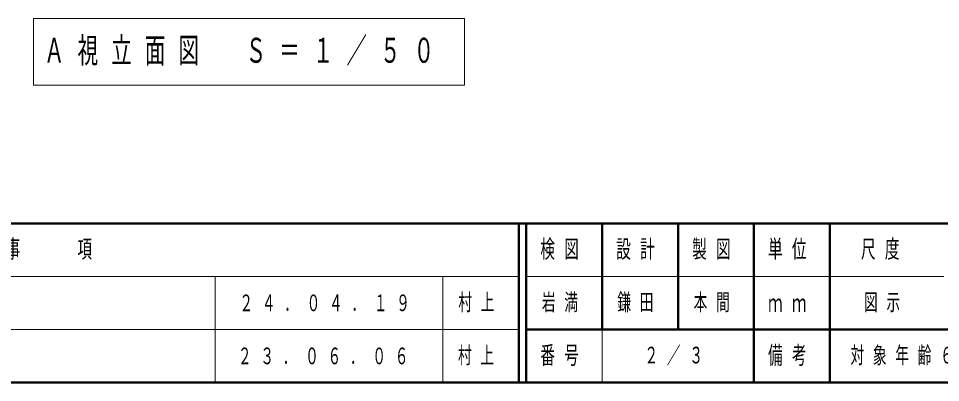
# Model space of a CAD drawing. Units: millimetres on the paper. Extents: x -385 to 0, y -594 to 267.
# Drawn here: x -309.4 to -187.9, y -297 to -248.9 of the extents above; entities that cross this region are included whole.
import ezdxf

# ---------------------------------------------------------------- set-up
doc = ezdxf.new("R2010")
doc.units = ezdxf.units.MM
doc.layers.add('LY_1', color=140, linetype='Continuous', lineweight=50)
doc.styles.add('ＭＳ ゴシック', font='')
doc.styles.get('ＭＳ ゴシック').set_extended_font_data('MS Gothic')

msp = doc.modelspace()

# ---------------------------------------------------------------- linework, layer by layer
at = {"layer": 'LY_1', "color": 7, "lineweight": 13}
for p, q in [((-307.453, -248.949), (-307.453, -257.749)), ((-250.653, -248.949), (-307.453, -248.949)), ((-250.653, -257.749), (-250.653, -248.949)), ((-307.453, -257.749), (-250.653, -257.749)), ((-385, -283), (-243.5, -283)), ((-283.5, -283), (-283.5, -297)), ((-253.5, -283), (-253.5, -297)), ((-242.5, -283), (-187.5, -283)), ((-385, -290), (-243.5, -290)), ((-232.5, -290), (-232.5, -297))]:
    msp.add_line(p, q, dxfattribs=at)
at = {"layer": 'LY_1', "color": 7}
for p, q in [((-385, -276), (0, -276)), ((-385, -297), (0, -297))]:
    msp.add_line(p, q, dxfattribs=at)
at = {"layer": 'LY_1'}
for p, q in [((-243.5, -276), (-243.5, -297)), ((-242.5, -276), (-242.5, -297)), ((-232.5, -276), (-232.5, -290)), ((-222.5, -276), (-222.5, -290)), ((-212.5, -276), (-212.5, -297)), ((-202.5, -276), (-202.5, -290)), ((-242.5, -290), (0, -290)), ((-202.5, -290), (-202.5, -297))]:
    msp.add_line(p, q, dxfattribs=at)

# ---------------------------------------------------------------- texts
at = {"layer": 'LY_1', "color": 7, "style": 'ＭＳ ゴシック'}
for s, insert, char_height, attachment_point in [('\\T1.64;\\W0.6;Ａ視立面図\u3000Ｓ＝１／５０', (-306.053, -253.349), 3.299, 4), ('\\T1.64;\\W0.6;改\u3000\u3000訂\u3000\u3000事\u3000\u3000項', (-314.25, -279.5), 2.346, 5), ('\\T1.64;\\W0.6;検図', (-237.5, -279.5), 2.346, 5), ('\\T1.64;\\W0.6;設計', (-227.5, -279.5), 2.346, 5), ('\\T1.64;\\W0.6;製図', (-217.5, -279.5), 2.346, 5), ('\\T1.64;\\W0.6;単位', (-207.5, -279.5), 2.346, 5), ('\\T1.64;\\W0.6;尺度', (-195.25, -279.5), 2.346, 5), ('\\T1.64;\\W0.6;２４．０４．１９', (-268.5, -286.5), 2.199, 5), ('\\T1.64;\\W0.6;村上', (-248.5, -286.5), 2.199, 5), ('\\T1.64;\\W0.6;岩満', (-237.5, -286.5), 2.199, 5), ('\\T1.64;\\W0.6;鎌田', (-230.5, -286.5), 2.199, 4), ('\\T1.64;\\W0.6;本間', (-217.5, -286.5), 2.199, 5), ('\\T1.64;\\W0.6;図示', (-198, -286.5), 2.199, 4), ('\\T1.64;\\W0.6;ｍｍ', (-207.5, -286.5), 2.346, 5), ('\\T1.64;\\W0.6;２３．０６．０６', (-280.5, -293.5), 2.199, 4), ('\\T1.64;\\W0.6;村上', (-251.5, -293.5), 2.199, 4), ('\\T1.64;\\W0.6;番号', (-237.5, -293.5), 2.346, 5), ('\\T1.64;\\W0.6;２／３', (-222.5, -293.5), 2.199, 5), ('\\T1.64;\\W0.6;備考', (-207.5, -293.5), 2.346, 5), ('\\T1.64;\\W0.6;対象年齢６～１２才', (-186.5, -293.5), 2.199, 5)]:
    msp.add_mtext(s, dxfattribs=dict(at, insert=insert, char_height=char_height, attachment_point=attachment_point))

doc.saveas('drawing.dxf')
